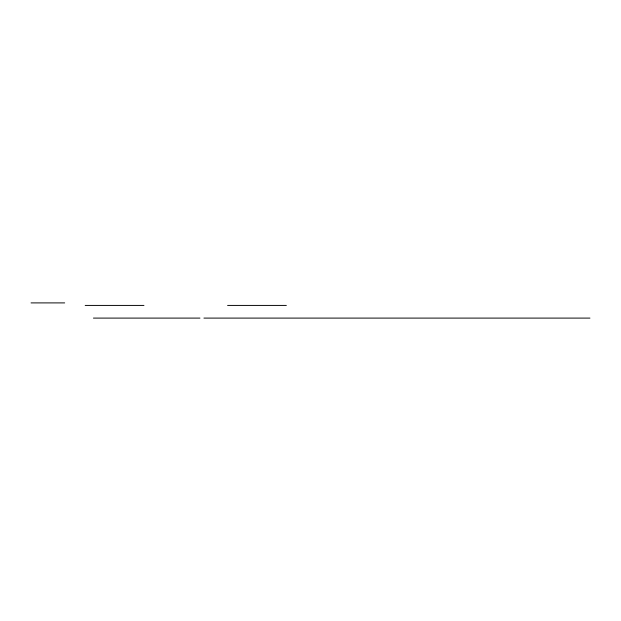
<?xml version="1.0" encoding="UTF-8"?>
<svg xmlns="http://www.w3.org/2000/svg" width="621" height="621" viewBox="0 0 621 621"><rect width="100%" height="100%" fill="white"/><g stroke="black" fill="none" stroke-linecap="round" stroke-linejoin="round"><path stroke-width="0.93" d="M31.05 302.901L64.685 302.901M85.201 305.423L143.956 305.423M227.589 305.423L286.343 305.423M93.437 318.099L199.954 318.099M203.929 318.099L589.95 318.099"/></g></svg>
